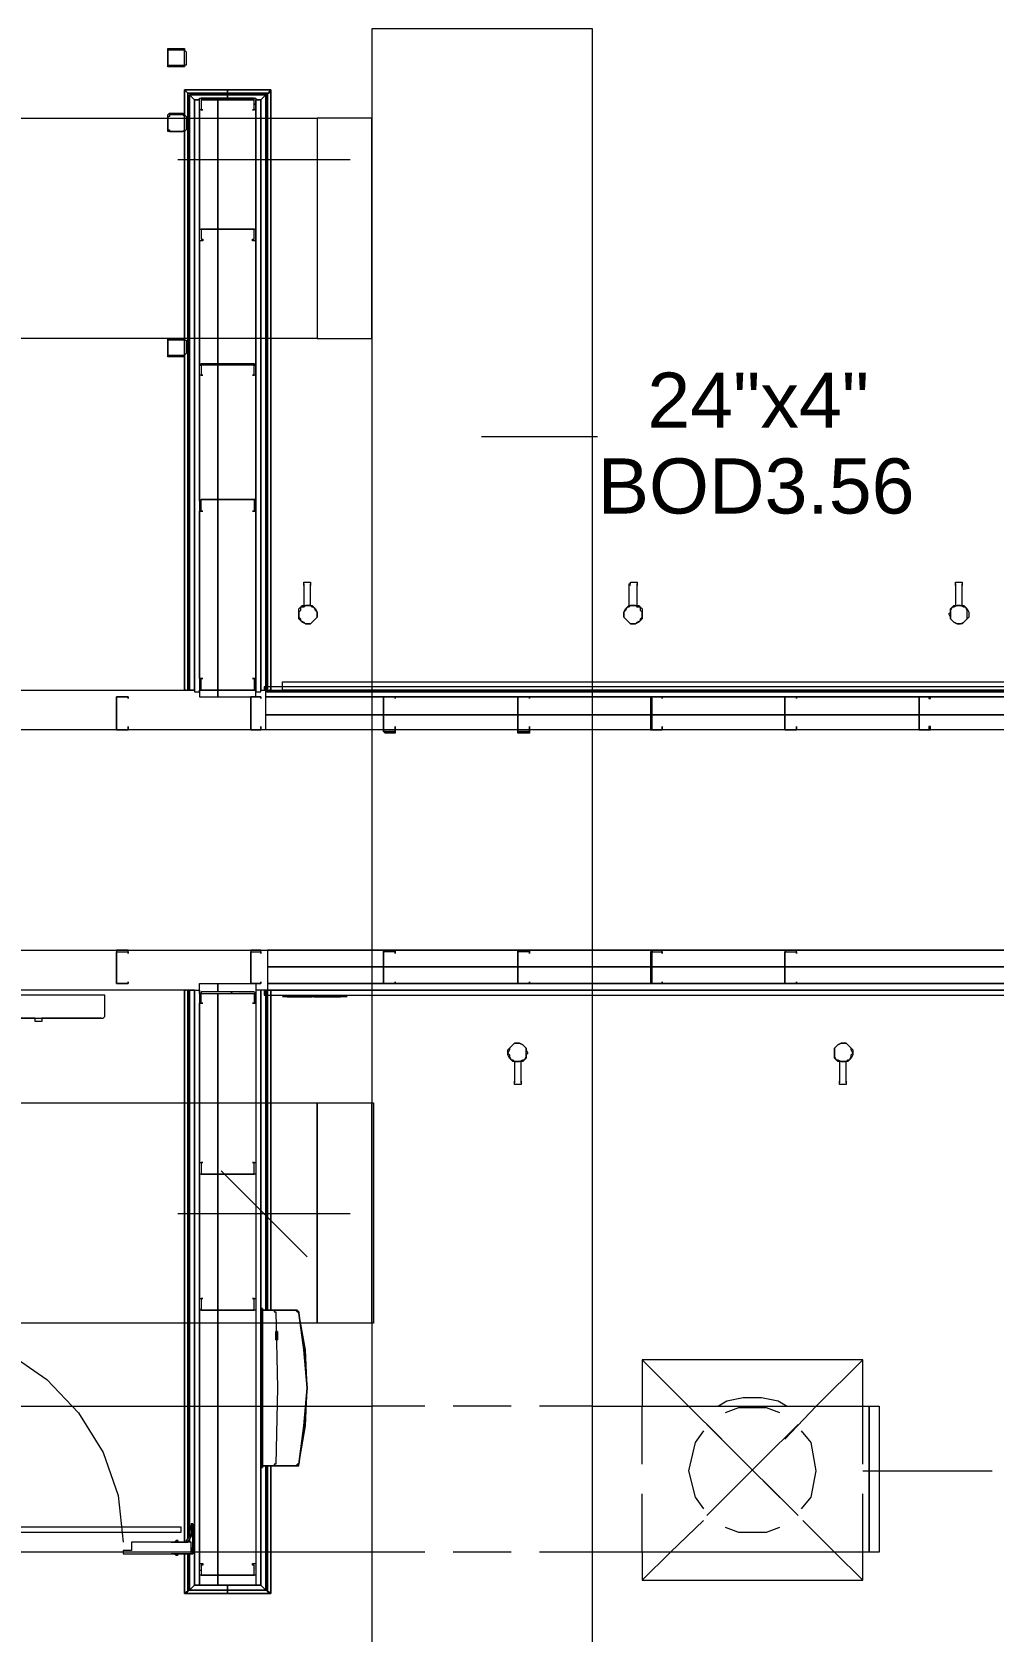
# Model space of a CAD drawing. Header units: metres. Extents: x 98 to 337, y -7 to 53.
# Drawn here: x 112.568 to 115.223, y 29.668 to 34.088 of the extents above; entities that cross this region are included whole.
import ezdxf

# ---------------------------------------------------------------- set-up
doc = ezdxf.new("R2010")
doc.units = ezdxf.units.M
doc.layers.add('HVAC - Ductos', color=5, linetype='Continuous', lineweight=0)
doc.layers.add('PDF_Text', color=7, linetype='Continuous', lineweight=0)
doc.layers.add('PDF_Geometry', color=7, linetype='Continuous', lineweight=0, true_color=0xaaaaaa)
doc.layers.add('PDF_Solid Fills', color=7, linetype='Continuous', lineweight=0, true_color=0xffffff)
doc.styles.add('PDF Helvetica', font='')
doc.styles.get('PDF Helvetica').set_extended_font_data('Helvetica')

msp = doc.modelspace()

# ---------------------------------------------------------------- hatches: boundary and pattern name
at = {"layer": 'PDF_Solid Fills', "lineweight": 0, "transparency": 33554559}
h = msp.add_hatch(color=256, dxfattribs=at)
h.paths.add_polyline_path([(113.1815, 31.4306), (113.1815, 31.4352), (113.0486, 31.4352)])
h.paths.add_polyline_path([(113.0349, 31.4306), (113.0303, 31.4306), (113.0303, 31.4031), (113.0303, 31.4031)])
h = msp.add_hatch(color=256, dxfattribs=at)
h.paths.add_polyline_path([(113.0303, 29.8224), (113.0349, 29.8544), (113.0303, 29.8544)])
h.paths.add_polyline_path([(113.1861, 29.8498), (113.1815, 29.8498), (113.1815, 29.8224)])

# ---------------------------------------------------------------- linework, layer by layer
at = {"layer": 'HVAC - Ductos', "lineweight": 0}
for points in [[(113.5068, 29.2496), (114.1162, 29.2496), (114.1162, 29.0985), (113.5068, 29.0985), (113.5068, 29.2496), (114.1162, 29.2496), (114.1162, 34.0971), (113.5068, 34.0971)], [(113.3556, 33.2403), (113.5068, 33.2403), (113.5068, 33.8496), (113.3556, 33.8496)], [(114.9088, 30.2897), (114.9088, 29.8865), (114.8813, 29.8865), (114.8813, 30.2897)]]:
    msp.add_lwpolyline(points, close=True, dxfattribs=at)
for points in [[(108.7739, 33.8496), (113.3556, 33.8496), (113.3556, 33.2403), (108.7739, 33.2403)], [(114.863, 30.2897), (114.863, 30.418), (114.2536, 30.418), (114.2536, 30.2897)], [(114.2536, 30.418), (114.3819, 30.2897)], [(114.863, 30.418), (114.7347, 30.2897)], [(113.5068, 29.8865), (111.3809, 29.8865), (111.3809, 30.2897), (113.5068, 30.2897)], [(113.6534, 30.2897), (113.5068, 30.2897)], [(113.8916, 30.2897), (113.7313, 30.2897)], [(114.1162, 30.2897), (113.9696, 30.2897)], [(114.2536, 30.1293), (114.2536, 30.2897)], [(114.3819, 30.2897), (114.4736, 30.1981)], [(114.6522, 30.2897), (114.6293, 30.3034), (114.5835, 30.3126), (114.5331, 30.3126), (114.4873, 30.3034), (114.4644, 30.2897)], [(114.6339, 30.2714), (114.5972, 30.2851), (114.5194, 30.2851), (114.4827, 30.2714)], [(114.7347, 30.2897), (114.6476, 30.1981)], [(114.863, 30.1293), (114.863, 30.2897)], [(114.4323, 30.2393), (114.5285, 30.1431)], [(114.6843, 30.2393), (114.5881, 30.1431)], [(114.4231, 30.221), (114.4002, 30.1889), (114.3819, 30.111), (114.4002, 30.0377), (114.4231, 30.0056)], [(114.6935, 30.0056), (114.7209, 30.0377), (114.7347, 30.111), (114.7209, 30.1889), (114.6935, 30.221)], [(114.5881, 30.1431), (114.4782, 30.0331)], [(114.5285, 30.1431), (114.6385, 30.0331)], [(114.5285, 30.0835), (114.4323, 29.9873)], [(114.5881, 30.0835), (114.6843, 29.9873)], [(114.2536, 29.8865), (114.2536, 30.0469)], [(114.863, 29.8865), (114.863, 30.0469)], [(114.4231, 29.9736), (114.3315, 29.8865)], [(114.698, 29.9736), (114.7851, 29.8865)], [(114.4827, 29.9553), (114.5194, 29.9415), (114.5972, 29.9415), (114.6339, 29.9553)], [(113.6534, 29.8865), (113.5068, 29.8865)], [(113.8916, 29.8865), (113.7313, 29.8865)], [(114.1162, 29.8865), (113.9696, 29.8865)], [(114.2536, 29.8865), (114.2536, 29.8086), (114.863, 29.8086), (114.863, 29.8865)], [(114.3315, 29.8865), (114.2536, 29.8086)], [(114.7851, 29.8865), (114.863, 29.8086)]]:
    msp.add_lwpolyline(points, dxfattribs=at)
at = {"layer": 'PDF_Geometry', "lineweight": 0}
for points in [[(112.9478, 33.9963), (112.9845, 33.9963), (112.9891, 33.9963), (112.9891, 34.0329), (112.9891, 34.0375), (112.9845, 34.0375), (112.9478, 34.0375), (112.9433, 34.0375), (112.9433, 34.0329), (112.9433, 34.0375), (112.9433, 34.0421), (112.9478, 34.0421), (112.9845, 34.0421), (112.9891, 34.0421), (112.9891, 34.0375), (112.9937, 34.0329), (112.9937, 33.9963), (112.9891, 33.9963), (112.9891, 33.9917), (112.9845, 33.9917), (112.9478, 33.9917), (112.9433, 33.9917), (112.9433, 33.9963)], [(112.9982, 33.9184), (112.9982, 32.269), (112.9982, 33.9184), (112.9937, 33.923), (112.9891, 33.9276), (112.9891, 33.8542), (112.9891, 33.9276), (112.9937, 33.923), (112.9982, 33.9184), (113.1082, 33.9184), (113.2182, 33.9184), (113.1082, 33.9184), (113.1082, 33.923), (113.1082, 33.9276), (113.2273, 33.9276), (113.1082, 33.9276), (113.1082, 33.923), (113.1082, 33.9184), (113.1082, 33.9139), (113.2182, 33.9139), (113.1082, 33.9139), (113.1082, 33.9184)], [(112.9891, 33.9276), (113.1082, 33.9276)], [(113.0303, 33.9001), (113.0166, 33.9001), (113.0028, 33.9139), (113.1082, 33.9139), (113.0028, 33.9139), (113.1082, 33.9139), (113.2182, 33.9139), (113.1082, 33.9139), (113.0028, 33.9139), (113.0166, 33.9001)], [(113.0303, 33.9047), (113.0349, 33.9047), (113.1815, 33.9047), (113.1861, 33.9047), (113.1861, 33.8726), (113.1769, 33.8726), (113.1815, 33.8726), (113.1815, 33.9047), (113.0349, 33.9047), (113.0349, 33.8726), (113.0395, 33.8726), (113.0303, 33.8726)], [(113.2182, 32.269), (113.2182, 33.9139), (113.2182, 32.269), (113.2182, 33.9184), (113.2227, 33.9184), (113.2227, 33.923), (113.2273, 33.9276), (113.2273, 32.269), (113.2227, 32.269), (113.2273, 32.269), (113.2273, 33.9276), (113.2227, 33.923), (113.2227, 33.9184), (113.2182, 33.9184)], [(113.2182, 32.269), (113.2182, 33.9139)], [(112.9478, 33.813), (112.9845, 33.813), (112.9891, 33.8176), (112.9891, 33.8542), (112.9845, 33.8588), (112.9478, 33.8588), (112.9478, 33.8542), (112.9433, 33.8542), (112.9433, 33.8588), (112.9478, 33.8634), (112.9845, 33.8634), (112.9891, 33.8588), (112.9937, 33.8542), (112.9937, 33.8176), (112.9891, 33.813), (112.9845, 33.813), (112.9478, 33.813), (112.9433, 33.813), (112.9433, 33.8176), (112.9478, 33.8176)], [(113.0303, 33.8726), (113.0303, 33.5427)], [(113.1998, 33.9001), (113.1861, 33.9001), (113.1861, 32.2645), (113.1998, 32.2645)], [(112.9891, 33.2358), (112.9891, 33.8176)], [(113.1769, 33.5107), (113.1769, 33.5152), (113.1815, 33.5152), (113.1815, 33.5427), (113.0349, 33.5427), (113.0349, 33.5152), (113.0395, 33.5152), (113.0395, 33.5107), (113.0303, 33.5107), (113.0303, 33.5427), (113.0349, 33.5427), (113.1815, 33.5427), (113.1861, 33.5427), (113.1861, 33.5107)], [(113.0303, 33.5107), (113.0303, 33.167)], [(112.9845, 33.1945), (112.9891, 33.1945), (112.9891, 33.1991), (112.9891, 33.2358), (112.9845, 33.2358), (112.9478, 33.2358), (112.9433, 33.2358), (112.9433, 33.2403), (112.9478, 33.2403), (112.9845, 33.2403), (112.9891, 33.2403), (112.9891, 33.2358), (112.9937, 33.2358), (112.9937, 33.1991), (112.9891, 33.1945), (112.9891, 33.1899), (112.9845, 33.1899), (112.9478, 33.1899), (112.9433, 33.1899), (112.9433, 33.1945), (112.9433, 33.1991), (112.9433, 33.1945), (112.9478, 33.1945)], [(112.9891, 32.269), (112.9937, 32.269), (112.9891, 32.269), (112.9891, 33.1991)], [(113.1769, 33.1396), (113.1815, 33.1396), (113.1815, 33.167), (113.0349, 33.167), (113.0349, 33.1396), (113.0395, 33.1396), (113.0303, 33.1396), (113.0303, 33.167), (113.0349, 33.167), (113.0349, 33.1716), (113.1815, 33.1716), (113.1815, 33.167), (113.1861, 33.167), (113.1861, 33.1396)], [(113.0303, 33.1396), (113.0303, 32.7913)], [(113.1861, 32.7638), (113.1861, 32.7913), (113.1861, 32.7959), (113.1815, 32.7959), (113.0349, 32.7959), (113.0303, 32.7913), (113.0303, 32.7638), (113.0395, 32.7638), (113.0349, 32.7638), (113.0349, 32.7913), (113.0349, 32.7959), (113.1815, 32.7959), (113.1815, 32.7913), (113.1815, 32.7638), (113.1769, 32.7638)], [(113.0303, 32.7638), (113.0303, 32.3011)], [(113.3556, 32.4797), (113.3556, 32.4843), (113.351, 32.4889), (113.3464, 32.4981), (113.3418, 32.4981), (113.3373, 32.5027), (113.3281, 32.5027), (113.3235, 32.5027), (113.319, 32.4981), (113.3098, 32.4981), (113.3098, 32.4889), (113.3052, 32.4843), (113.3052, 32.4797), (113.3052, 32.4706), (113.3098, 32.466), (113.3098, 32.4614), (113.319, 32.4569), (113.3235, 32.4523), (113.3281, 32.4523), (113.3373, 32.4523), (113.3418, 32.4569), (113.3464, 32.4614), (113.351, 32.466), (113.3556, 32.4706)], [(114.2536, 32.4797), (114.2536, 32.4843), (114.2491, 32.4889), (114.2491, 32.4981), (114.2399, 32.4981), (114.2353, 32.5027), (114.2307, 32.5027), (114.2215, 32.5027), (114.2169, 32.4981), (114.2124, 32.4981), (114.2078, 32.4889), (114.2032, 32.4843), (114.2032, 32.4797), (114.2032, 32.4706), (114.2078, 32.466), (114.2124, 32.4614), (114.2169, 32.4569), (114.2215, 32.4523), (114.2307, 32.4523), (114.2353, 32.4523), (114.2399, 32.4569), (114.2491, 32.4614), (114.2491, 32.466), (114.2536, 32.4706)], [(115.1562, 32.4797), (115.1562, 32.4706), (115.1516, 32.466), (115.147, 32.4614), (115.1425, 32.4569), (115.1379, 32.4523), (115.1287, 32.4523), (115.1242, 32.4523), (115.115, 32.4569), (115.1104, 32.4614), (115.1058, 32.466), (115.1058, 32.4706), (115.1012, 32.4797), (115.1058, 32.4843), (115.1058, 32.4935), (115.1104, 32.4981), (115.115, 32.5027), (115.1196, 32.5027), (115.1242, 32.5027), (115.1287, 32.5027), (115.1333, 32.5027), (115.1379, 32.5027), (115.1425, 32.5027), (115.147, 32.4981), (115.1516, 32.4935), (115.1562, 32.4843)], [(115.1516, 32.4797), (115.1516, 32.4843), (115.1516, 32.4889), (115.147, 32.4981), (115.1425, 32.4981), (115.1333, 32.5027), (115.1287, 32.5027), (115.1242, 32.5027), (115.115, 32.4981), (115.1104, 32.4981), (115.1058, 32.4889), (115.1058, 32.4843), (115.1058, 32.4797), (115.1058, 32.4706), (115.1058, 32.466), (115.1104, 32.4614), (115.115, 32.4569), (115.1242, 32.4523), (115.1287, 32.4523), (115.1333, 32.4523), (115.1425, 32.4569), (115.147, 32.4614), (115.1516, 32.466), (115.1516, 32.4706)], [(113.0303, 32.3011), (113.0303, 32.269), (113.0349, 32.269), (113.1815, 32.269), (113.1861, 32.269), (113.1861, 32.3011), (113.1769, 32.3011), (113.1815, 32.3011), (113.1815, 32.269), (113.0349, 32.269), (113.0349, 32.3011), (113.0395, 32.3011)], [(115.8251, 32.269), (115.8251, 32.2781), (113.209, 32.2781), (113.209, 32.269)], [(115.8572, 32.2919), (115.8572, 32.269), (113.2594, 32.269), (113.2594, 32.2919)], [(112.8333, 32.2507), (112.8012, 32.2507), (112.8012, 32.1591), (112.8333, 32.1591), (112.8333, 32.1682), (112.8333, 32.1591), (112.8012, 32.1591), (112.8012, 32.2507), (112.8333, 32.2507), (112.8333, 32.2461)], [(113.1998, 32.2507), (113.1723, 32.2507), (113.1723, 32.1591), (113.1998, 32.1591), (113.1998, 32.1682), (113.1998, 32.1591), (113.1723, 32.1591), (113.1723, 32.2507), (113.1998, 32.2507), (113.1998, 32.2461)], [(113.5435, 32.2507), (113.5389, 32.2507), (113.5435, 32.2507), (113.5709, 32.2507)], [(113.5389, 32.1591), (113.5435, 32.1591), (113.5709, 32.1591), (113.5709, 32.1682), (113.5709, 32.1591), (113.5435, 32.1591), (113.5389, 32.1591), (113.5389, 32.2507)], [(113.5709, 32.2461), (113.5709, 32.2507)], [(113.91, 32.2507), (113.91, 32.1591), (113.91, 32.2507), (113.942, 32.2507)], [(113.942, 32.2461), (113.942, 32.2507)], [(114.3086, 32.2507), (114.2811, 32.2507), (114.2765, 32.2507), (114.2765, 32.1591), (114.2811, 32.1591), (114.3086, 32.1591), (114.3086, 32.1682), (114.3086, 32.1591), (114.2811, 32.1591), (114.2811, 32.2507), (114.3086, 32.2507), (114.3086, 32.2461)], [(114.6797, 32.2507), (114.6522, 32.2507), (114.6476, 32.2507), (114.6476, 32.1591), (114.6522, 32.1591), (114.6797, 32.1591), (114.6797, 32.1682), (114.6797, 32.1591), (114.6522, 32.1591), (114.6476, 32.1591), (114.6476, 32.2507), (114.6522, 32.2507), (114.6797, 32.2507), (114.6797, 32.2461)], [(115.0508, 32.2507), (115.0188, 32.2507), (115.0188, 32.1591), (115.0508, 32.1591), (115.0508, 32.1682), (115.0462, 32.1682), (115.0462, 32.1591), (115.0188, 32.1591), (115.0188, 32.2507), (115.0462, 32.2507), (115.0462, 32.2461), (115.0508, 32.2461)], [(114.2811, 32.2002), (114.6476, 32.2002), (115.0188, 32.2002), (115.3853, 32.2002), (115.7564, 32.2002), (115.8985, 32.2002), (115.7564, 32.2002), (115.3853, 32.2002), (115.0188, 32.2002), (114.6476, 32.2002)], [(113.5389, 32.1545), (113.5435, 32.1545), (113.5709, 32.1545), (113.5709, 32.1591), (113.5709, 32.1499), (113.5435, 32.1499), (113.5389, 32.1545), (113.5389, 32.1591)], [(113.942, 32.1591), (113.942, 32.1682), (113.942, 32.1591), (113.91, 32.1591)], [(113.91, 32.1545), (113.942, 32.1545), (113.942, 32.1591), (113.942, 32.1499), (113.91, 32.1499), (113.91, 32.1545), (113.91, 32.1591)], [(112.8333, 31.5496), (112.8012, 31.5496), (112.8012, 31.5451), (112.8012, 31.458), (112.8333, 31.458), (112.8333, 31.4626), (112.8333, 31.458), (112.8012, 31.458), (112.8012, 31.5451), (112.8333, 31.5451), (112.8333, 31.5405)], [(113.1998, 31.5496), (113.1723, 31.5496), (113.1723, 31.5451), (113.1723, 31.458), (113.1998, 31.458), (113.1998, 31.4626), (113.1998, 31.458), (113.1723, 31.458), (113.1723, 31.5451), (113.1998, 31.5451), (113.1998, 31.5405)], [(113.5709, 31.5496), (113.5435, 31.5496)], [(113.942, 31.5496), (113.91, 31.5496)], [(114.3086, 31.5496), (114.2811, 31.5496), (114.2811, 31.5451), (114.2765, 31.5451), (114.2765, 31.458), (114.2811, 31.458), (114.3086, 31.458), (114.3086, 31.4626), (114.3086, 31.458), (114.2811, 31.458), (114.2811, 31.5451), (114.3086, 31.5451), (114.3086, 31.5405)], [(114.6797, 31.5496), (114.6522, 31.5496), (114.6476, 31.5451), (114.6476, 31.458), (114.6522, 31.458), (114.6797, 31.458), (114.6797, 31.4626), (114.6797, 31.458), (114.6522, 31.458), (114.6476, 31.458), (114.6476, 31.5451), (114.6522, 31.5451), (114.6797, 31.5451), (114.6797, 31.5405)], [(112.9891, 31.4397), (112.9891, 29.914), (112.9891, 31.4397), (112.9937, 31.4397)], [(112.9982, 31.4397), (112.9982, 29.9232)], [(113.0028, 29.9278), (113.0028, 31.4397), (113.0028, 29.9278), (113.0028, 31.4397), (113.0028, 29.9278), (113.0028, 31.4397), (113.0028, 29.9278), (113.0028, 31.4397), (113.0028, 29.9278), (113.0028, 31.4397), (113.0028, 29.9278), (113.0028, 31.4397), (113.0166, 31.4397), (113.0166, 29.7949), (113.0028, 29.7812), (113.0028, 29.8819), (113.0028, 29.7812), (113.0166, 29.7949), (113.0166, 31.4397), (113.0028, 31.4397)], [(113.0166, 31.4397), (113.0166, 29.7949)], [(113.1861, 31.4031), (113.1861, 31.4306), (113.1815, 31.4352), (113.0349, 31.4352), (113.0349, 31.4306), (113.0303, 31.4306), (113.0303, 31.4031), (113.0395, 31.4031), (113.0349, 31.4031), (113.0349, 31.4306), (113.1815, 31.4306), (113.1815, 31.4031), (113.1769, 31.4031)], [(113.2136, 30.5554), (113.2136, 31.4397)], [(113.2136, 31.4397), (113.2136, 30.5554)], [(113.2273, 31.4397), (113.2227, 31.4397), (113.2273, 31.4397), (113.2273, 30.5554)], [(113.0303, 31.4031), (113.0303, 30.9632)], [(112.6455, 31.3618), (112.5951, 31.3618)], [(113.9329, 31.2656), (113.9329, 31.2747), (113.9329, 31.2793), (113.9283, 31.2839), (113.9238, 31.2885), (113.9146, 31.2931), (113.91, 31.2931), (113.9008, 31.2931), (113.8962, 31.2885), (113.8916, 31.2839), (113.8871, 31.2793), (113.8871, 31.2747), (113.8825, 31.2656), (113.8871, 31.261), (113.8871, 31.2565), (113.8916, 31.2473), (113.8962, 31.2473), (113.9008, 31.2427), (113.91, 31.2427), (113.9146, 31.2427), (113.9238, 31.2473), (113.9283, 31.2473), (113.9329, 31.2565), (113.9329, 31.261)], [(113.9375, 31.2656), (113.9329, 31.261), (113.9329, 31.2519), (113.9283, 31.2473), (113.9238, 31.2427), (113.9192, 31.2427), (113.9146, 31.2427), (113.91, 31.2427), (113.9054, 31.2427), (113.9008, 31.2427), (113.8962, 31.2427), (113.8916, 31.2473), (113.8871, 31.2519), (113.8825, 31.261), (113.8825, 31.2656), (113.8825, 31.2747), (113.8871, 31.2793), (113.8916, 31.2839), (113.8962, 31.2885), (113.9008, 31.2931), (113.91, 31.2931), (113.9146, 31.2931), (113.9238, 31.2885), (113.9283, 31.2839), (113.9329, 31.2793), (113.9329, 31.2747)], [(114.8355, 31.2656), (114.8309, 31.2747), (114.8309, 31.2793), (114.8263, 31.2839), (114.8217, 31.2885), (114.8171, 31.2931), (114.808, 31.2931), (114.8034, 31.2931), (114.7943, 31.2885), (114.7897, 31.2839), (114.7851, 31.2793), (114.7851, 31.2747), (114.7851, 31.2656), (114.7851, 31.261), (114.7851, 31.2565), (114.7897, 31.2473), (114.7943, 31.2473), (114.8034, 31.2427), (114.808, 31.2427), (114.8171, 31.2427), (114.8217, 31.2473), (114.8263, 31.2473), (114.8309, 31.2565), (114.8309, 31.261)], [(113.3556, 30.5188), (111.1656, 30.5188), (111.1656, 31.1281), (113.3556, 31.1281)], [(113.3556, 30.5188), (113.3556, 31.1281), (113.5114, 31.1281), (113.5114, 30.5188)], [(113.5068, 31.1281), (113.5114, 31.1281), (113.5114, 30.5188), (113.5068, 30.5188)], [(113.0395, 30.9632), (113.0349, 30.9632), (113.0349, 30.9312), (113.1815, 30.9312), (113.1815, 30.9632), (113.1769, 30.9632), (113.1861, 30.9632), (113.1861, 30.9312), (113.1815, 30.9312), (113.0349, 30.9312), (113.0303, 30.9312), (113.0303, 30.9632)], [(113.0303, 30.9312), (113.0303, 30.5875)], [(113.0395, 30.5875), (113.0349, 30.5875), (113.0349, 30.56), (113.0349, 30.5554), (113.1815, 30.5554), (113.1815, 30.56), (113.1815, 30.5875), (113.1769, 30.5875), (113.1861, 30.5875), (113.1861, 30.56), (113.1861, 30.5554), (113.1815, 30.5554), (113.0349, 30.5554), (113.0303, 30.5554), (113.0303, 30.56), (113.0303, 30.5875)], [(113.0303, 30.56), (113.0303, 29.8498)], [(113.2044, 30.1247), (113.296, 30.1247), (113.3006, 30.1247), (113.3052, 30.1247), (113.3052, 30.1293), (113.3235, 30.2348), (113.3281, 30.3401), (113.3235, 30.4454), (113.3052, 30.5463), (113.3052, 30.5508), (113.3006, 30.5554), (113.296, 30.5554), (113.2044, 30.5554), (113.2044, 30.1247), (113.2044, 30.1202)], [(113.2319, 30.1247), (113.2044, 30.1247), (113.2044, 30.5554), (113.2319, 30.5554), (113.2365, 30.5554), (113.2365, 30.5508), (113.2411, 30.5508), (113.2456, 30.3401), (113.2411, 30.1293), (113.2365, 30.1293), (113.2365, 30.1247)], [(113.2365, 30.1247), (113.296, 30.1247), (113.3006, 30.1247), (113.3006, 30.1293), (113.3052, 30.1293), (113.319, 30.2348), (113.3281, 30.3401), (113.319, 30.4454), (113.3052, 30.5463), (113.3052, 30.5508), (113.3006, 30.5508), (113.296, 30.5554), (113.2365, 30.5554), (113.296, 30.5554), (113.3006, 30.5508), (113.3052, 30.5508), (113.3052, 30.5463), (113.319, 30.4454), (113.3281, 30.3401), (113.319, 30.2348), (113.3052, 30.1293), (113.3006, 30.1293), (113.3006, 30.1247), (113.296, 30.1247)], [(113.2411, 30.473), (113.2411, 30.4776), (113.2411, 30.4821), (113.2411, 30.4867), (113.2411, 30.4913), (113.2411, 30.4959), (113.2411, 30.4913), (113.2411, 30.4867), (113.2411, 30.4821), (113.2411, 30.4776)], [(113.2456, 30.473), (113.2456, 30.4776), (113.2456, 30.4821), (113.2456, 30.4867), (113.2456, 30.4913), (113.2456, 30.4959), (113.2456, 30.4913), (113.2456, 30.4867), (113.2456, 30.4821), (113.2456, 30.4776)], [(113.1082, 29.7812), (113.2136, 29.7812), (113.2136, 30.1247), (113.2136, 29.7812), (113.2136, 30.1247), (113.2136, 29.7812), (113.2136, 30.1247), (113.2136, 29.7812), (113.1082, 29.7812), (112.9982, 29.7812)], [(113.2182, 30.1247), (113.2182, 29.7812)], [(113.2273, 30.1247), (113.2273, 29.772), (113.2227, 29.772), (113.2227, 29.7766), (113.2182, 29.7766), (113.2182, 29.7812), (113.2182, 30.1247), (113.2182, 29.7812), (113.2182, 30.1247), (113.2182, 29.7812), (113.2182, 29.7766), (113.2227, 29.7766), (113.2227, 29.772), (113.2273, 29.772)], [(113.012, 29.9644), (113.012, 29.9232), (113.012, 29.8865), (113.012, 29.8819), (113.0074, 29.8819), (112.9524, 29.8819), (113.012, 29.8819)], [(113.012, 29.9369), (113.012, 29.9415), (113.012, 29.9644), (113.0074, 29.9644), (113.0074, 29.9415), (113.0074, 29.9369), (112.9937, 29.9186), (112.9937, 29.914), (112.9524, 29.914), (112.9937, 29.914), (112.9982, 29.914)], [(113.0028, 29.914), (113.0028, 29.9232)], [(113.0028, 29.9232), (113.0028, 29.914)], [(113.0074, 29.9599), (113.0074, 29.9553)], [(113.0074, 29.9461), (113.0074, 29.9507), (113.0074, 29.9553), (113.0074, 29.9599), (113.0074, 29.9553), (113.0074, 29.9507)], [(113.0074, 29.9461), (113.0074, 29.9507), (113.0074, 29.9553), (113.0074, 29.9599), (113.0074, 29.9553), (113.0074, 29.9507)], [(113.0074, 29.9507), (113.0074, 29.9461)], [(113.0074, 29.914), (112.8424, 29.914), (112.8424, 29.8911), (112.8196, 29.8911), (112.8196, 29.8819), (113.0074, 29.8819)], [(112.9662, 29.9186), (112.9616, 29.914)], [(112.9616, 29.914), (112.9662, 29.914), (112.9707, 29.914), (112.9662, 29.914)], [(112.9616, 29.914), (112.9662, 29.914), (112.9707, 29.914), (112.9662, 29.914)], [(112.9616, 29.8819), (112.9662, 29.8774)], [(112.9707, 29.8819), (112.9662, 29.8819), (112.9616, 29.8819), (112.9662, 29.8819)], [(112.9707, 29.8819), (112.9662, 29.8819), (112.9616, 29.8819), (112.9662, 29.8819)], [(112.9707, 29.914), (112.9707, 29.9186)], [(112.9707, 29.8774), (112.9707, 29.8819)], [(112.9982, 29.8819), (112.9982, 29.7812), (112.9982, 29.7766), (112.9937, 29.7766), (112.9937, 29.772), (112.9891, 29.772), (112.9891, 29.8819), (112.9891, 29.772), (112.9937, 29.772), (112.9937, 29.7766), (112.9982, 29.7766), (112.9982, 29.7812)], [(112.9982, 29.9186), (112.9982, 29.914)], [(113.012, 29.9002), (113.0074, 29.8956)], [(113.0074, 29.8911), (113.012, 29.8865)], [(113.012, 29.8865), (113.012, 29.8911), (113.012, 29.8956), (113.012, 29.9002), (113.012, 29.8956), (113.012, 29.8911)], [(113.012, 29.8865), (113.012, 29.8911), (113.012, 29.8956), (113.012, 29.9002), (113.012, 29.8956), (113.012, 29.8911)], [(113.1861, 29.8224), (113.1815, 29.8224), (113.0349, 29.8224), (113.0303, 29.8224), (113.0303, 29.8544), (113.0395, 29.8544), (113.0395, 29.8498), (113.0349, 29.8498), (113.0349, 29.8224), (113.1815, 29.8224), (113.1815, 29.8498), (113.1769, 29.8498), (113.1769, 29.8544), (113.1861, 29.8544)], [(113.2273, 29.772), (113.1082, 29.772)]]:
    msp.add_lwpolyline(points, close=True, dxfattribs=at)
for points in [[(112.9433, 33.9963), (112.9433, 34.0329), (112.9433, 33.9963)], [(107.2253, 32.269), (113.0166, 32.269), (113.0028, 32.269), (113.0028, 33.9139), (113.1082, 33.9139), (113.1082, 33.9184), (113.1082, 33.923), (113.1082, 33.9276), (113.1082, 33.923), (113.1082, 33.9184), (113.1082, 33.9139), (113.2136, 33.9139), (113.2136, 32.269), (113.2136, 33.9139), (113.1082, 33.9139), (113.0028, 33.9139), (113.0028, 32.269), (113.0028, 33.9139), (113.0028, 32.269), (113.0028, 33.9139), (113.0028, 32.269), (113.0028, 33.9139), (113.0028, 32.269), (113.0028, 33.9139), (113.0028, 32.269), (113.0028, 33.9139), (113.1082, 33.9139), (113.1082, 33.9047), (113.1082, 33.9001), (113.0349, 33.9001), (113.1082, 33.9001), (113.1082, 33.9047), (113.1082, 33.9139), (113.0028, 33.9139), (113.0028, 32.269), (113.0166, 32.269), (113.0166, 33.9001), (113.0166, 32.269), (113.0166, 33.9001), (113.0166, 32.269), (113.0166, 33.9001), (113.0303, 33.9001), (113.0166, 33.9001), (113.0166, 32.2645), (113.0303, 32.2645), (113.0303, 32.269), (113.0303, 32.2507), (113.0807, 32.2507), (113.0807, 32.269), (113.0807, 32.7959), (113.0807, 33.167), (113.0807, 33.5427), (113.0807, 33.9001), (113.1815, 33.9001), (113.1082, 33.9001), (113.1082, 33.9047), (113.1082, 33.9139), (113.2136, 33.9139), (113.2136, 32.269), (113.2136, 33.9139), (113.2136, 32.269), (113.2136, 33.9139), (113.1082, 33.9139), (113.1082, 33.9047), (113.1082, 33.9001), (113.1815, 33.9001), (113.0349, 33.9001), (113.0807, 33.9001), (113.0807, 33.5427), (113.0807, 33.167), (113.0807, 32.7959), (113.0807, 32.269), (113.0807, 32.2507), (113.1861, 32.2507), (113.1861, 33.9001), (113.1998, 33.9001), (113.1861, 33.9001), (113.1998, 33.9001), (113.1998, 32.269), (113.1998, 33.9001), (113.2136, 33.9139), (113.2136, 32.269), (113.2136, 33.9139), (113.1998, 33.9001), (113.1998, 32.269), (113.2136, 32.269), (115.8985, 32.269)], [(113.0761, 33.9047), (113.0807, 33.9047)], [(113.1815, 33.8863), (113.1861, 33.8909)], [(113.1998, 33.9001), (113.1998, 32.269)], [(113.1998, 33.9001), (113.1998, 32.269)], [(112.9433, 33.8176), (112.9433, 33.8542), (112.9433, 33.8176)], [(112.9707, 33.7352), (113.209, 33.7352), (113.4472, 33.7352)], [(112.9433, 33.1991), (112.9433, 33.2358), (112.9433, 33.1991)], [(113.8092, 32.97), (114.1299, 32.97)], [(113.319, 32.5576), (113.319, 32.5622), (113.319, 32.5027), (113.3235, 32.5027), (113.3281, 32.5027), (113.3327, 32.5027), (113.3373, 32.5027), (113.3418, 32.5027), (113.3464, 32.4981), (113.351, 32.4935), (113.3556, 32.4843), (113.3556, 32.4797), (113.3556, 32.4706), (113.351, 32.466), (113.3464, 32.4614), (113.3418, 32.4569), (113.3373, 32.4523), (113.3281, 32.4523), (113.3235, 32.4523), (113.3144, 32.4569), (113.3098, 32.4614), (113.3052, 32.466), (113.3052, 32.4706), (113.3052, 32.4797), (113.3052, 32.4843), (113.3052, 32.4935), (113.3098, 32.4981), (113.3144, 32.5027), (113.319, 32.5027)], [(113.319, 32.5622), (113.319, 32.5668), (113.3235, 32.5668), (113.3281, 32.5668), (113.3327, 32.5668), (113.3373, 32.5668), (113.3373, 32.5622)], [(113.3235, 32.5027), (113.3281, 32.5027), (113.3327, 32.5027), (113.3373, 32.5027), (113.3373, 32.5622), (113.3373, 32.5576)], [(114.2215, 32.5576), (114.2169, 32.5622), (114.2169, 32.5027), (114.2215, 32.5027), (114.2261, 32.5027), (114.2307, 32.5027), (114.2353, 32.5027), (114.2399, 32.5027), (114.2445, 32.5027), (114.2491, 32.4981), (114.2536, 32.4935), (114.2536, 32.4843), (114.2536, 32.4797), (114.2536, 32.4706), (114.2536, 32.466), (114.2491, 32.4614), (114.2445, 32.4569), (114.2353, 32.4523), (114.2307, 32.4523), (114.2215, 32.4523), (114.2169, 32.4569), (114.2124, 32.4614), (114.2078, 32.466), (114.2032, 32.4706), (114.2032, 32.4797), (114.2032, 32.4843), (114.2078, 32.4935), (114.2124, 32.4981), (114.2169, 32.5027)], [(114.2169, 32.5622), (114.2215, 32.5622), (114.2215, 32.5668), (114.2261, 32.5668), (114.2307, 32.5668), (114.2353, 32.5668), (114.2399, 32.5668), (114.2399, 32.5622)], [(114.2399, 32.5027), (114.2399, 32.5622), (114.2399, 32.5576)], [(115.1196, 32.5622), (115.1196, 32.5668), (115.1242, 32.5668), (115.1287, 32.5668), (115.1333, 32.5668), (115.1379, 32.5668), (115.1379, 32.5622)], [(115.1196, 32.5576), (115.1196, 32.5622), (115.1196, 32.5027), (115.1242, 32.5027), (115.1287, 32.5027), (115.1333, 32.5027), (115.1379, 32.5027), (115.1379, 32.5622), (115.1379, 32.5576)], [(114.2353, 32.5027), (114.2307, 32.5027), (114.2261, 32.5027), (114.2215, 32.5027)], [(113.0715, 32.269), (113.0761, 32.269)], [(115.8985, 32.1591), (113.2136, 32.1591), (113.2136, 32.2002), (113.5389, 32.2002), (113.91, 32.2002), (114.2765, 32.2002), (113.91, 32.2002), (113.5389, 32.2002), (113.2136, 32.2002), (113.2136, 32.2507), (115.8985, 32.2507), (113.2136, 32.2507), (113.2136, 32.2645), (115.8985, 32.2645), (113.2136, 32.2645), (113.2136, 32.269), (115.8985, 32.269)], [(113.3098, 32.2919), (114.0978, 32.2919)], [(114.1482, 32.2919), (114.9684, 32.2919)], [(115.0188, 32.2919), (115.8068, 32.2919)], [(115.8985, 32.1591), (113.2136, 32.1591), (107.2253, 32.1591)], [(107.2253, 31.5496), (113.2182, 31.5496), (115.8985, 31.5496)], [(115.8985, 31.5496), (113.2182, 31.5496), (113.2182, 31.5038), (113.5389, 31.5038), (113.91, 31.5038), (114.2811, 31.5038), (114.6476, 31.5038), (115.7564, 31.5038)], [(113.5709, 31.5496), (113.5709, 31.5405), (113.5709, 31.5451), (113.5435, 31.5451), (113.5389, 31.5451), (113.5389, 31.458), (113.5435, 31.458), (113.5709, 31.458), (113.5709, 31.4626), (113.5709, 31.458), (113.5435, 31.458), (113.5389, 31.458), (113.5389, 31.5451), (113.5389, 31.5496), (113.5435, 31.5496)], [(113.942, 31.5496), (113.942, 31.5405), (113.942, 31.5451), (113.91, 31.5451), (113.91, 31.458), (113.942, 31.458), (113.942, 31.4626), (113.942, 31.458), (113.91, 31.458), (113.91, 31.5451), (113.91, 31.5496)], [(115.0188, 31.5496), (115.0508, 31.5496)], [(113.1723, 31.481), (113.1723, 31.4856)], [(115.7564, 31.5038), (114.6476, 31.5038), (114.2811, 31.5038), (113.91, 31.5038), (113.5389, 31.5038), (113.2182, 31.5038), (113.2182, 31.458), (115.8985, 31.458), (113.2182, 31.458), (113.2182, 31.4397), (115.8985, 31.4397), (113.2182, 31.4397), (115.8985, 31.4397), (113.209, 31.4397), (113.209, 31.426), (115.8985, 31.426)], [(113.1998, 30.1247), (113.1998, 29.7949), (113.1998, 31.4397), (113.1998, 30.5554), (113.1998, 31.4397), (113.1998, 29.7949), (113.0166, 29.7949), (113.1082, 29.7949), (113.1082, 29.7812), (113.0028, 29.7812), (113.1082, 29.7812), (113.0028, 29.7812), (113.1082, 29.7812), (113.1082, 29.7766), (113.1082, 29.772), (112.9891, 29.772), (113.1082, 29.772), (113.1082, 29.7766), (113.1082, 29.7812), (113.0028, 29.7812), (113.1082, 29.7812), (113.2182, 29.7812), (113.1082, 29.7812), (113.1082, 29.7766), (113.1082, 29.772), (113.1082, 29.7766), (113.1082, 29.7812), (113.2182, 29.7812), (113.1082, 29.7812), (113.2182, 29.7812), (113.1082, 29.7812), (113.1082, 29.7949), (113.0166, 29.7949), (113.0166, 31.4397), (113.0303, 31.4397), (113.0303, 31.4306), (113.0303, 31.458), (113.0807, 31.458), (113.0807, 31.4352), (113.0807, 31.458), (113.1861, 31.458), (113.1861, 29.7949), (113.0807, 29.7949), (113.0807, 29.8224), (113.0807, 30.5554), (113.0807, 30.9312), (113.0807, 31.4306), (113.0807, 30.9312), (113.0807, 30.5554), (113.0807, 29.8224), (113.0807, 29.7949), (113.0303, 29.7949), (113.0303, 29.8224), (113.0303, 29.7949), (113.0166, 29.7949), (113.0166, 31.4397), (107.2253, 31.4397)], [(112.76, 31.3618), (112.7646, 31.3618), (112.7692, 31.3664), (112.7692, 31.371), (112.7692, 31.426), (112.3843, 31.426), (112.3843, 31.371), (112.3843, 31.3664), (112.3889, 31.3664), (112.3889, 31.3618), (112.3935, 31.3618)], [(115.8985, 31.4397), (113.2182, 31.4397), (113.2182, 30.5554), (113.2182, 31.4397), (113.2182, 30.5554), (113.2182, 31.4397), (113.2182, 30.5554), (113.2182, 31.4397), (113.1998, 31.4397), (113.1861, 31.4397), (113.1861, 29.7949), (113.1998, 29.7949), (113.1998, 31.4397), (113.1998, 29.7949), (113.1082, 29.7949), (113.1082, 29.7812), (113.1082, 29.7949), (113.1998, 29.7949), (113.2136, 29.7812), (113.1082, 29.7812), (113.0028, 29.7812), (113.0028, 29.8819), (113.0028, 29.7812), (113.0028, 29.8819), (113.0028, 29.7812), (113.0028, 29.8819), (113.0028, 29.7812), (113.0028, 29.8819), (113.0028, 29.7812), (113.0028, 29.8819), (113.0028, 29.7812), (113.1082, 29.7812), (113.2136, 29.7812), (113.2136, 30.1247), (113.2136, 29.7812), (113.1998, 29.7949), (113.1998, 30.1247), (113.1998, 30.5554)], [(113.1173, 31.4306), (113.1219, 31.4352)], [(113.2136, 30.5554), (113.2136, 31.4397)], [(113.2136, 30.5554), (113.2136, 31.4397)], [(113.2136, 31.4397), (113.2136, 30.5554)], [(113.2136, 31.4397), (113.2136, 30.5554)], [(114.2765, 31.4626), (114.2811, 31.4672)], [(113.438, 31.4214), (113.2594, 31.4214)], [(113.2731, 31.4214), (113.3418, 31.4214)], [(113.3464, 31.4214), (113.4198, 31.4214)], [(112.5263, 31.3618), (112.3935, 31.3618), (112.76, 31.3618), (112.6455, 31.3618)], [(112.5767, 31.3618), (112.5263, 31.3618), (112.5767, 31.3618)], [(112.5951, 31.3618), (112.5951, 31.3527), (112.5767, 31.3527), (112.5767, 31.3618)], [(114.7989, 31.2427), (114.7943, 31.2427), (114.7897, 31.2473), (114.7851, 31.2519), (114.7851, 31.261), (114.7851, 31.2656), (114.7851, 31.2747), (114.7851, 31.2793), (114.7897, 31.2839), (114.7943, 31.2885), (114.8034, 31.2931), (114.808, 31.2931), (114.8171, 31.2931), (114.8217, 31.2885), (114.8263, 31.2839), (114.8309, 31.2793), (114.8355, 31.2747), (114.8355, 31.2656), (114.8355, 31.261), (114.8309, 31.2519), (114.8263, 31.2473), (114.8217, 31.2427), (114.8171, 31.2427), (114.8126, 31.2427), (114.808, 31.2427), (114.8034, 31.2427), (114.7989, 31.2427), (114.7989, 31.1831), (114.7989, 31.1877)], [(113.9192, 31.1877), (113.9192, 31.1831), (113.9192, 31.2427), (113.9146, 31.2427), (113.91, 31.2427), (113.9054, 31.2427), (113.9008, 31.2427), (113.9008, 31.1831), (113.9008, 31.1877)], [(114.8171, 31.1877), (114.8171, 31.1831), (114.8171, 31.2427), (114.8126, 31.2427), (114.808, 31.2427), (114.8034, 31.2427)], [(113.9192, 31.1831), (113.9192, 31.1785), (113.9146, 31.1785), (113.91, 31.1785), (113.9054, 31.1785), (113.9008, 31.1785), (113.9008, 31.1831)], [(114.8171, 31.1831), (114.8171, 31.1785), (114.8126, 31.1785), (114.808, 31.1785), (114.8034, 31.1785), (114.7989, 31.1785), (114.7989, 31.1831)], [(113.3281, 30.7021), (113.209, 30.8212), (113.0899, 30.9403)], [(113.4472, 30.8212), (113.209, 30.8212), (112.9707, 30.8212)], [(113.2044, 30.56), (113.1998, 30.56)], [(113.2044, 30.5554), (113.2044, 30.56), (113.2044, 30.5554)], [(112.256, 30.5097), (112.256, 30.5005), (112.2698, 30.5005), (112.2698, 29.9369), (112.256, 29.9369), (112.256, 29.9232), (112.2377, 29.9232), (112.2377, 30.5097), (112.256, 30.5097), (112.3843, 30.4867), (112.5034, 30.4363), (112.6088, 30.363), (112.6958, 30.2714), (112.7646, 30.1614), (112.8058, 30.0423), (112.8196, 29.914)], [(113.2456, 30.4959), (113.2411, 30.4959)], [(113.2411, 30.473), (113.2456, 30.473)], [(114.1162, 30.2897), (114.8813, 30.2897), (114.8813, 29.8865), (114.1162, 29.8865)], [(113.1998, 30.1202), (113.2044, 30.1202)], [(114.863, 30.111), (115.2204, 30.111)], [(111.8574, 29.9415), (112.9799, 29.9415), (112.9799, 29.9553), (111.8574, 29.9553)], [(112.9524, 29.8819), (113.012, 29.8819), (113.012, 29.9644), (113.0074, 29.9644), (113.0074, 29.9415), (113.0074, 29.9369), (112.9937, 29.9186), (112.9937, 29.914), (112.9524, 29.914)], [(112.9937, 29.914), (112.9982, 29.914), (113.012, 29.9369)], [(113.0028, 29.914), (113.0028, 29.9232)], [(113.0028, 29.914), (113.0028, 29.9232)], [(113.0028, 29.914), (113.0028, 29.9232)], [(113.0028, 29.914), (113.0028, 29.9232)], [(113.0028, 29.914), (113.0028, 29.9232)], [(113.0028, 29.914), (113.0028, 29.9232)], [(113.0028, 29.9232), (113.0028, 29.914)], [(113.0028, 29.9232), (113.0028, 29.914)], [(113.0074, 29.9553), (113.0074, 29.9507), (113.0074, 29.9553)], [(113.0074, 29.9553), (113.0074, 29.9507), (113.0074, 29.9553)], [(113.012, 29.9415), (113.012, 29.9232), (113.012, 29.8865), (113.012, 29.8819)], [(112.9707, 29.9186), (112.9662, 29.9186), (112.9707, 29.9186)], [(112.9707, 29.9186), (112.9662, 29.9186), (112.9707, 29.9186)], [(113.0074, 29.8956), (113.0074, 29.8911), (113.0074, 29.8956)], [(113.0074, 29.8956), (113.0074, 29.8911), (113.0074, 29.8956)], [(112.9662, 29.8774), (112.9707, 29.8774), (112.9662, 29.8774)], [(112.9662, 29.8774), (112.9707, 29.8774), (112.9662, 29.8774)], [(113.0303, 29.8361), (113.0349, 29.8361)]]:
    msp.add_lwpolyline(points, dxfattribs=at)

# ---------------------------------------------------------------- texts
at = {"layer": 'PDF_Text', "lineweight": 0, "char_height": 0.15242, "attachment_point": 4, "style": 'PDF Helvetica'}
for s, insert in [('24"x4"', (114.268, 33.0703)), ('BOD3.56', (114.1305, 32.832))]:
    msp.add_mtext(s, dxfattribs=dict(at, insert=insert))

doc.saveas('drawing.dxf')
